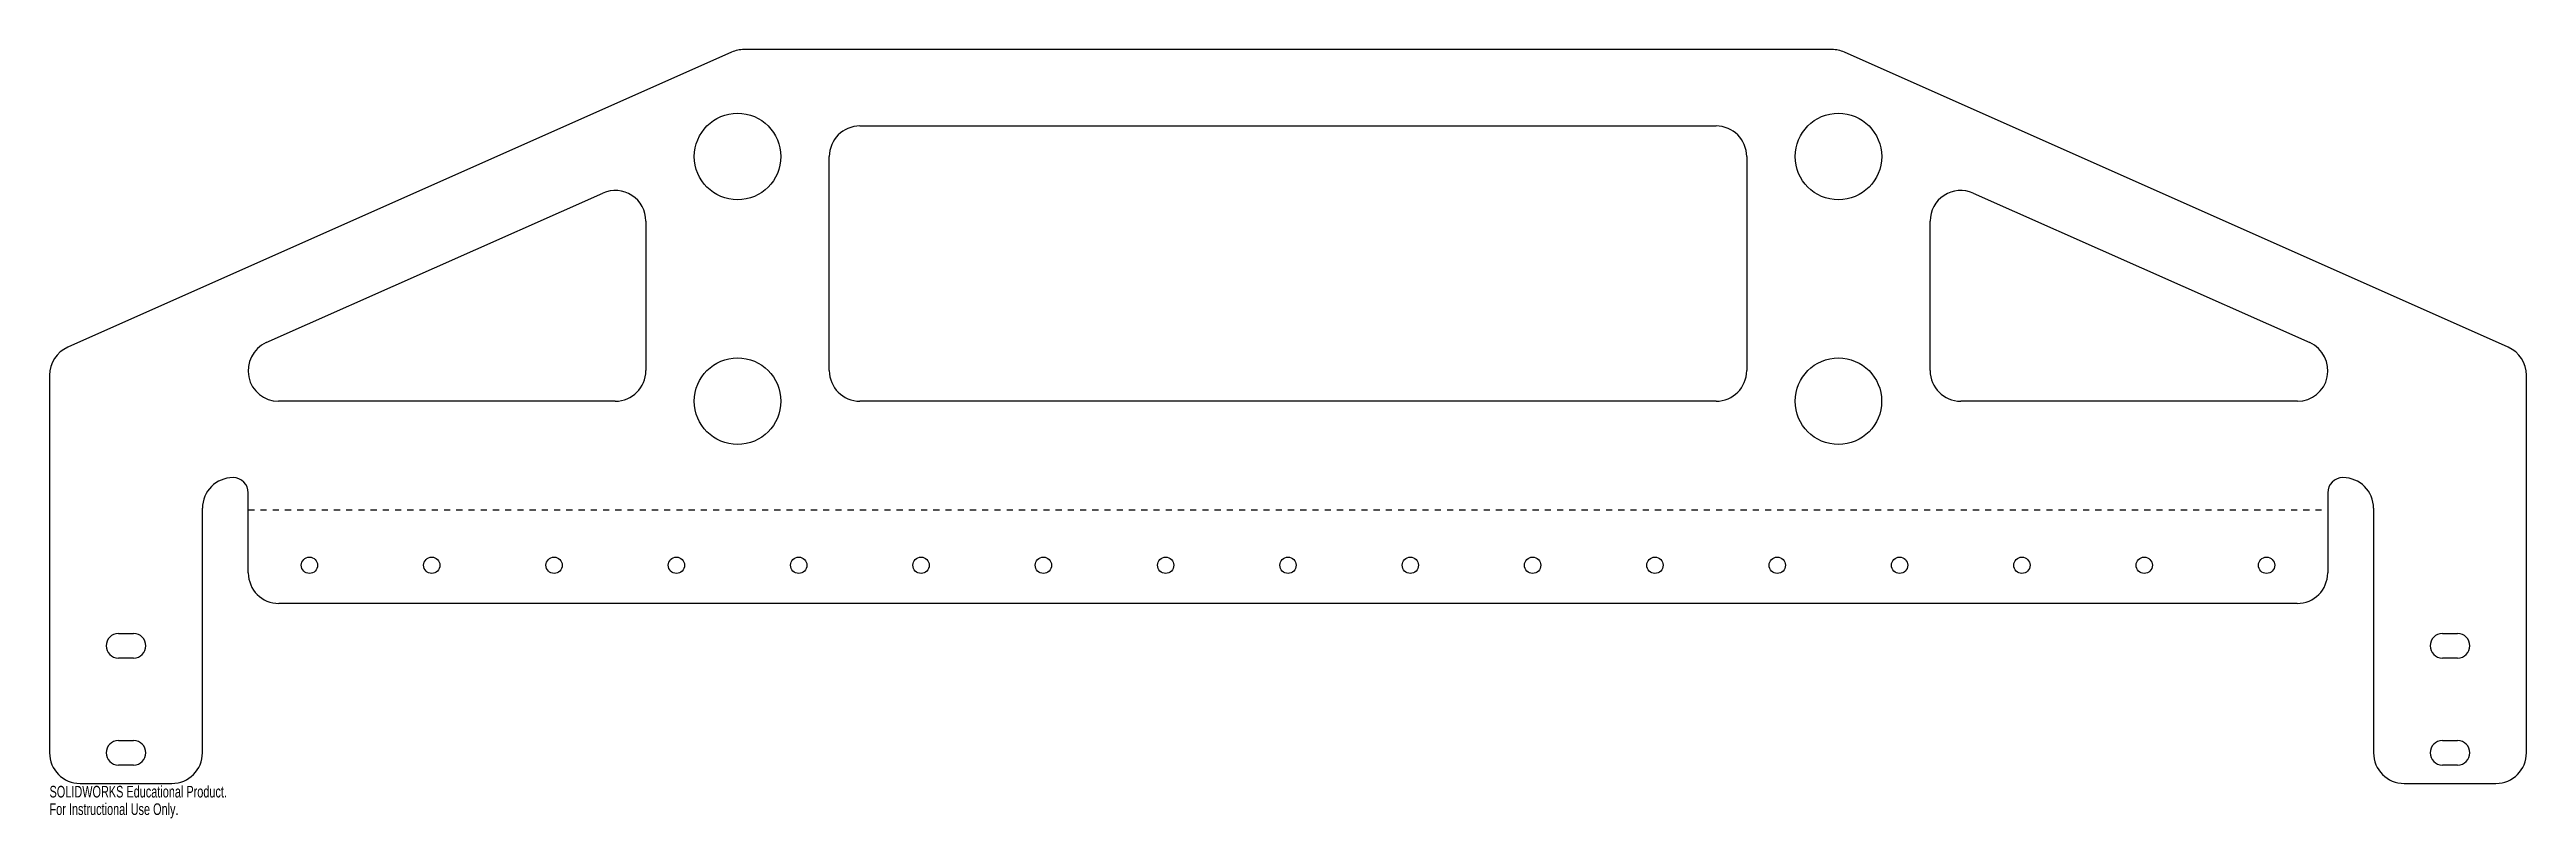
# Model space of a CAD drawing. Header units: inches. Extents: x -20.3 to 20.3, y -5.6 to 7.
import ezdxf

# ---------------------------------------------------------------- set-up
doc = ezdxf.new("R2010")
doc.units = ezdxf.units.IN
doc.header["$MEASUREMENT"] = 0
doc.linetypes.add('HIDDEN', pattern=[0.075, 0.05, -0.025])
doc.styles.add('SLDTEXTSTYLE0', font='TXT', dxfattribs={"width": 0.7})

msp = doc.modelspace()

# ---------------------------------------------------------------- linework, layer by layer
at = {"color": 7, "linetype": 'Continuous', "lineweight": 25}
for p, q in [((-9.097, 6.957), (-19.953, 2.132)), ((8.894, 7), (-8.894, 7)), ((19.953, 2.132), (9.097, 6.957)), ((-7, 5.75), (7, 5.75)), ((-7.5, 1.75), (-7.5, 5.25)), ((7.5, 5.25), (7.5, 1.75)), ((-16.707, 2.207), (-11.203, 4.653)), ((11.203, 4.653), (16.707, 2.207)), ((-10.5, 4.196), (-10.5, 1.75)), ((10.5, 1.75), (10.5, 4.196)), ((-20.25, 1.675), (-20.25, -4.5)), ((20.25, -4.5), (20.25, 1.675)), ((-11, 1.25), (-16.504, 1.25)), ((7, 1.25), (-7, 1.25)), ((16.504, 1.25), (11, 1.25)), ((-17, -1.558), (-17, -0.25)), ((17, -0.25), (17, -1.558)), ((-17.75, -4.5), (-17.75, -0.5)), ((17.75, -0.5), (17.75, -4.5)), ((16.5, -2.058), (-16.5, -2.058)), ((-19.125, -2.55), (-18.875, -2.55)), ((18.875, -2.55), (19.125, -2.55)), ((-18.875, -2.95), (-19.125, -2.95)), ((19.125, -2.95), (18.875, -2.95)), ((-19.125, -4.3), (-18.875, -4.3)), ((18.875, -4.3), (19.125, -4.3)), ((-18.875, -4.7), (-19.125, -4.7)), ((19.125, -4.7), (18.875, -4.7)), ((-19.75, -5), (-18.25, -5)), ((18.25, -5), (19.75, -5))]:
    msp.add_line(p, q, dxfattribs=at)
at = {"color": 7, "linetype": 'HIDDEN'}
msp.add_line((-17, -0.529), (17, -0.529), dxfattribs=at)
at = {"color": 7, "linetype": 'Continuous', "lineweight": 25}
for centre, radius in [((-9, 5.25), 0.708), ((9, 5.25), 0.708), ((-9, 1.25), 0.708), ((9, 1.25), 0.707), ((-16, -1.433), 0.133), ((-14, -1.433), 0.133), ((-12, -1.433), 0.133), ((-10, -1.433), 0.133), ((-8, -1.433), 0.133), ((-6, -1.433), 0.133), ((-4, -1.433), 0.133), ((-2, -1.433), 0.133), ((0, -1.433), 0.133), ((2, -1.433), 0.133), ((4, -1.433), 0.133), ((6, -1.433), 0.133), ((8, -1.433), 0.133), ((10, -1.433), 0.133), ((12, -1.433), 0.133), ((14, -1.433), 0.133), ((16, -1.433), 0.133)]:
    msp.add_circle(centre, radius, dxfattribs=at)
for centre, radius, start, end in [((-8.894, 6.5), 0.5, 90, 113.9625), ((8.894, 6.5), 0.5, 66.0375, 90), ((-7, 5.25), 0.5, 90, 180), ((7, 5.25), 0.5, 0, 90), ((-11, 4.196), 0.5, 0, 113.9625), ((11, 4.196), 0.5, 66.0375, 180), ((-19.75, 1.675), 0.5, 113.9625, 180), ((-16.504, 1.75), 0.5, 113.9625, 270), ((16.504, 1.75), 0.5, 270, 66.0375), ((19.75, 1.675), 0.5, 0, 66.0375), ((-11, 1.75), 0.5, 270, 0), ((-7, 1.75), 0.5, 180, 270), ((7, 1.75), 0.5, 270, 0), ((11, 1.75), 0.5, 180, 270), ((-17.25, -0.5), 0.5, 90, 180), ((-17.25, -0.25), 0.25, 0, 90), ((17.25, -0.25), 0.25, 90, 180), ((17.25, -0.5), 0.5, 0, 90), ((-16.5, -1.558), 0.5, 180, 270), ((16.5, -1.558), 0.5, 270, 0), ((-19.125, -2.75), 0.2, 90, 270), ((-18.875, -2.75), 0.2, 270, 90), ((18.875, -2.75), 0.2, 90, 270), ((19.125, -2.75), 0.2, 270, 90), ((-19.125, -4.5), 0.2, 90, 270), ((-18.875, -4.5), 0.2, 270, 90), ((18.875, -4.5), 0.2, 90, 270), ((19.125, -4.5), 0.2, 270, 90), ((-19.75, -4.5), 0.5, 180, 270), ((-18.25, -4.5), 0.5, 270, 0), ((18.25, -4.5), 0.5, 180, 270), ((19.75, -4.5), 0.5, 270, 0)]:
    msp.add_arc(centre, radius, start, end, dxfattribs=at)

# ---------------------------------------------------------------- texts
at = {"color": 7, "linetype": 'Continuous', "char_height": 0.1903, "attachment_point": 1, "style": 'SLDTEXTSTYLE0'}
for s, insert in [('SOLIDWORKS Educational Product.', (-20.25, -5.04)), ('For Instructional Use Only.', (-20.25, -5.326))]:
    msp.add_mtext(s, dxfattribs=dict(at, insert=insert))

doc.saveas('drawing.dxf')
